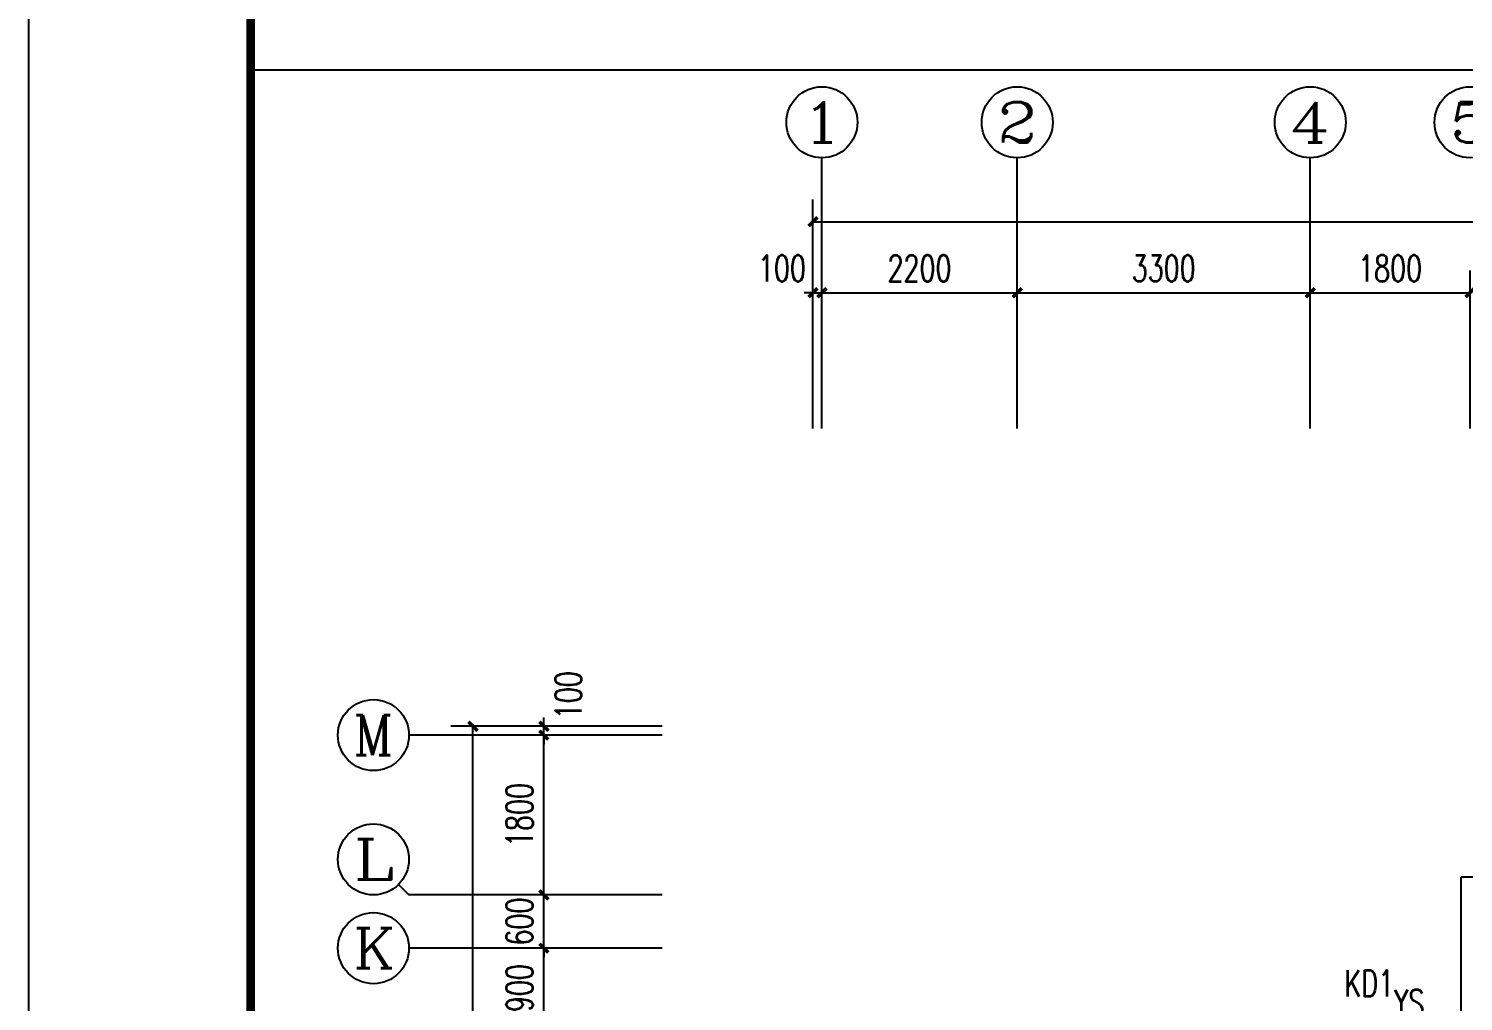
# Model space of a CAD drawing. Extents: x -993182 to -819982, y 169304 to 600104.
# Drawn here: x -993182 to -977025, y 381708 to 392665 of the extents above; entities that cross this region are included whole.
import ezdxf
from ezdxf.enums import TextEntityAlignment as Align

# ---------------------------------------------------------------- set-up
doc = ezdxf.new("R2010")
doc.units = 0
doc.header["$LTSCALE"] = 1000
doc.header["$MEASUREMENT"] = 0
for name, color, linetype in [('AXIS', 3, 'Continuous'), ('AXIS_TEXT', 7, 'Continuous'), ('DIM_LEAD', 3, 'Continuous'), ('PUB_TITLE', 146, 'Continuous'), ('WALL', 4, 'Continuous'), ('表格', 157, 'Continuous'), ('面层', 215, 'Continuous')]:
    doc.layers.add(name, color=color, linetype=linetype)
doc.styles.add('_TCH_AXIS', font='COMPLEX', dxfattribs={"bigfont": 'GBCBIG'})
doc.styles.add('_TCH_DIM', font='SIMPLEX', dxfattribs={"bigfont": 'GBCBIG'})
doc.styles.add('_TCH_DIM_T3', font='SIMPLEX', dxfattribs={"width": 0.705882, "bigfont": 'GBCBIG'})
doc.styles.add('COMPLEX', font='COMPLEX')
doc.dimstyles.new('_TCH_ARCH&&100', dxfattribs={"dimtxt": 297.5, "dimasz": 100, "dimexe": 250, "dimexo": 300, "dimgap": 126.25, "dimtad": 1, "dimdec": 0, "dimzin": 0, "dimdsep": 46, "dimtxsty": '_TCH_DIM_T3', "dimblk": 'ARCHTICK', "dimcen": 0.09, "dimclrt": 7, "dimazin": 2, "dimtfac": 1, "dimtdec": 0, "dimtix": 1, "dimtmove": 2, "dimatfit": 3, "dimfxl": 0, "dimtolj": 1, "dimtzin": 0, "dimarcsym": 0})

# ---------------------------------------------------------------- blocks, each defined once
blk = doc.blocks.new('kt')
at = {"layer": 'DIM_LEAD', "color": 7, "style": '_TCH_DIM', "width": 0.705882}
blk.add_text('KD1', height=297.5, dxfattribs=at).set_placement((-441658, -787350))
blk = doc.blocks.new('_AXISO')
blk.add_circle((0, 0), 0.5)
at = {"layer": 'AXIS_TEXT', "style": 'COMPLEX', "width": 1.041667}
blk.add_attdef('A', text='', height=0.56, dxfattribs=at).set_placement((-0.25, -0.28), (0.25, -0.28), align=Align.FIT)
blk = doc.blocks.new('_ArchTick')
at = {"color": 0, "linetype": 'ByBlock', "const_width": 0.4}
blk.add_lwpolyline([(-0.5, -0.5), (0.5, 0.5)], dxfattribs=at)
blk = doc.blocks.new('*D682')
at = {"layer": 'AXIS', "color": 0, "lineweight": -2}
for p, q in [((-345509, -356156), (-345509, -353578)), ((-285409, -356156), (-285409, -353578)), ((-345509, -353828), (-285409, -353828))]:
    blk.add_line(p, q, dxfattribs=at)
at = {"layer": 'Defpoints', "color": 0}
for p in [(-285409, -353828), (-345509, -356456), (-285409, -356456)]:
    blk.add_point(p, dxfattribs=at)
at = {"layer": 'AXIS', "color": 0, "lineweight": -2, "xscale": 100, "yscale": 100, "zscale": 100, "rotation": 180}
blk.add_blockref('_ArchTick', (-345509, -353828), dxfattribs=at)
at = {"layer": 'AXIS', "color": 0, "lineweight": -2, "xscale": 100, "yscale": 100, "zscale": 100}
blk.add_blockref('_ArchTick', (-285409, -353828), dxfattribs=at)
at = {"layer": 'AXIS', "color": 7, "insert": (-315459, -353553), "char_height": 297.5, "attachment_point": 5, "style": '_TCH_DIM_T3'}
blk.add_mtext('\\A1;60100', dxfattribs=at)
blk = doc.blocks.new('*D683')
at = {"layer": 'AXIS', "color": 0, "lineweight": -2}
for p, q in [((-345509, -356156), (-345509, -354378)), ((-345409, -356156), (-345409, -354378)), ((-345509, -354628), (-345609, -354628)), ((-345509, -354628), (-345409, -354628)), ((-345409, -354628), (-345309, -354628))]:
    blk.add_line(p, q, dxfattribs=at)
at = {"layer": 'Defpoints', "color": 0}
for p in [(-345409, -354628), (-345509, -356456), (-345409, -356456)]:
    blk.add_point(p, dxfattribs=at)
at = {"layer": 'AXIS', "color": 0, "lineweight": -2, "xscale": 100, "yscale": 100, "zscale": 100}
blk.add_blockref('_ArchTick', (-345509, -354628), dxfattribs=at)
at = {"layer": 'AXIS', "color": 0, "lineweight": -2, "xscale": 100, "yscale": 100, "zscale": 100, "rotation": 180}
blk.add_blockref('_ArchTick', (-345409, -354628), dxfattribs=at)
at = {"layer": 'AXIS', "color": 7, "insert": (-345859, -354353), "char_height": 297.5, "attachment_point": 5, "style": '_TCH_DIM_T3'}
blk.add_mtext('\\A1;100', dxfattribs=at)
blk = doc.blocks.new('*D684')
at = {"layer": 'AXIS', "color": 0, "lineweight": -2}
for p, q in [((-345409, -356156), (-345409, -354378)), ((-343209, -356156), (-343209, -354378)), ((-345409, -354628), (-343209, -354628))]:
    blk.add_line(p, q, dxfattribs=at)
at = {"layer": 'Defpoints', "color": 0}
for p in [(-343209, -354628), (-345409, -356456), (-343209, -356456)]:
    blk.add_point(p, dxfattribs=at)
at = {"layer": 'AXIS', "color": 0, "lineweight": -2, "xscale": 100, "yscale": 100, "zscale": 100, "rotation": 180}
blk.add_blockref('_ArchTick', (-345409, -354628), dxfattribs=at)
at = {"layer": 'AXIS', "color": 0, "lineweight": -2, "xscale": 100, "yscale": 100, "zscale": 100}
blk.add_blockref('_ArchTick', (-343209, -354628), dxfattribs=at)
at = {"layer": 'AXIS', "color": 7, "insert": (-344309, -354353), "char_height": 297.5, "attachment_point": 5, "style": '_TCH_DIM_T3'}
blk.add_mtext('\\A1;2200', dxfattribs=at)
blk = doc.blocks.new('*D685')
at = {"layer": 'AXIS', "color": 0, "lineweight": -2}
for p, q in [((-343209, -356156), (-343209, -354378)), ((-339909, -356156), (-339909, -354378)), ((-343209, -354628), (-339909, -354628))]:
    blk.add_line(p, q, dxfattribs=at)
at = {"layer": 'Defpoints', "color": 0}
for p in [(-339909, -354628), (-343209, -356456), (-339909, -356456)]:
    blk.add_point(p, dxfattribs=at)
at = {"layer": 'AXIS', "color": 0, "lineweight": -2, "xscale": 100, "yscale": 100, "zscale": 100, "rotation": 180}
blk.add_blockref('_ArchTick', (-343209, -354628), dxfattribs=at)
at = {"layer": 'AXIS', "color": 0, "lineweight": -2, "xscale": 100, "yscale": 100, "zscale": 100}
blk.add_blockref('_ArchTick', (-339909, -354628), dxfattribs=at)
at = {"layer": 'AXIS', "color": 7, "insert": (-341559, -354353), "char_height": 297.5, "attachment_point": 5, "style": '_TCH_DIM_T3'}
blk.add_mtext('\\A1;3300', dxfattribs=at)
blk = doc.blocks.new('*D686')
at = {"layer": 'AXIS', "color": 0, "lineweight": -2}
for p, q in [((-339909, -356156), (-339909, -354378)), ((-338109, -356156), (-338109, -354378)), ((-339909, -354628), (-338109, -354628))]:
    blk.add_line(p, q, dxfattribs=at)
at = {"layer": 'Defpoints', "color": 0}
for p in [(-338109, -354628), (-339909, -356456), (-338109, -356456)]:
    blk.add_point(p, dxfattribs=at)
at = {"layer": 'AXIS', "color": 0, "lineweight": -2, "xscale": 100, "yscale": 100, "zscale": 100, "rotation": 180}
blk.add_blockref('_ArchTick', (-339909, -354628), dxfattribs=at)
at = {"layer": 'AXIS', "color": 0, "lineweight": -2, "xscale": 100, "yscale": 100, "zscale": 100}
blk.add_blockref('_ArchTick', (-338109, -354628), dxfattribs=at)
at = {"layer": 'AXIS', "color": 7, "insert": (-339009, -354353), "char_height": 297.5, "attachment_point": 5, "style": '_TCH_DIM_T3'}
blk.add_mtext('\\A1;1800', dxfattribs=at)
blk = doc.blocks.new('*D718')
at = {"layer": 'AXIS', "color": 0, "lineweight": -2}
for p, q in [((-347207, -359512), (-349589, -359512)), ((-349339, -375712), (-349339, -359512)), ((-347207, -375712), (-349589, -375712))]:
    blk.add_line(p, q, dxfattribs=at)
at = {"layer": 'Defpoints', "color": 0}
for p in [(-349339, -359512), (-346907, -359512), (-346907, -375712)]:
    blk.add_point(p, dxfattribs=at)
at = {"layer": 'AXIS', "color": 0, "lineweight": -2, "xscale": 100, "yscale": 100, "zscale": 100}
for p, rotation in [((-349339, -359512), 90), ((-349339, -375712), 270)]:
    blk.add_blockref('_ArchTick', p, dxfattribs=dict(at, rotation=rotation))
at = {"layer": 'AXIS', "color": 7, "insert": (-349614, -367612), "char_height": 297.5, "attachment_point": 5, "rotation": 90, "style": '_TCH_DIM_T3'}
blk.add_mtext('\\A1;16200', dxfattribs=at)
blk = doc.blocks.new('*D728')
at = {"layer": 'AXIS', "color": 0, "lineweight": -2}
for p, q in [((-347207, -362012), (-348789, -362012)), ((-348539, -362912), (-348539, -362012)), ((-347207, -362912), (-348789, -362912))]:
    blk.add_line(p, q, dxfattribs=at)
at = {"layer": 'Defpoints', "color": 0}
for p in [(-348539, -362012), (-346907, -362012), (-346907, -362912)]:
    blk.add_point(p, dxfattribs=at)
at = {"layer": 'AXIS', "color": 0, "lineweight": -2, "xscale": 100, "yscale": 100, "zscale": 100}
for p, rotation in [((-348539, -362012), 90), ((-348539, -362912), 270)]:
    blk.add_blockref('_ArchTick', p, dxfattribs=dict(at, rotation=rotation))
at = {"layer": 'AXIS', "color": 7, "insert": (-348814, -362462), "char_height": 297.5, "attachment_point": 5, "rotation": 90, "style": '_TCH_DIM_T3'}
blk.add_mtext('\\A1;900', dxfattribs=at)
blk = doc.blocks.new('*D729')
at = {"layer": 'AXIS', "color": 0, "lineweight": -2}
for p, q in [((-347207, -361412), (-348789, -361412)), ((-348539, -361412), (-348539, -361312)), ((-348539, -362012), (-348539, -361412)), ((-347207, -362012), (-348789, -362012)), ((-348539, -362012), (-348539, -362112))]:
    blk.add_line(p, q, dxfattribs=at)
at = {"layer": 'Defpoints', "color": 0}
for p in [(-348539, -361412), (-346907, -361412), (-346907, -362012)]:
    blk.add_point(p, dxfattribs=at)
at = {"layer": 'AXIS', "color": 0, "lineweight": -2, "xscale": 100, "yscale": 100, "zscale": 100}
for p, rotation in [((-348539, -361412), 270), ((-348539, -362012), 90)]:
    blk.add_blockref('_ArchTick', p, dxfattribs=dict(at, rotation=rotation))
at = {"layer": 'AXIS', "color": 7, "insert": (-348814, -361712), "char_height": 297.5, "attachment_point": 5, "rotation": 90, "style": '_TCH_DIM_T3'}
blk.add_mtext('\\A1;600', dxfattribs=at)
blk = doc.blocks.new('*D730')
at = {"layer": 'AXIS', "color": 0, "lineweight": -2}
for p, q in [((-347207, -359612), (-348789, -359612)), ((-348539, -361412), (-348539, -359612)), ((-347207, -361412), (-348789, -361412))]:
    blk.add_line(p, q, dxfattribs=at)
at = {"layer": 'Defpoints', "color": 0}
for p in [(-348539, -359612), (-346907, -359612), (-346907, -361412)]:
    blk.add_point(p, dxfattribs=at)
at = {"layer": 'AXIS', "color": 0, "lineweight": -2, "xscale": 100, "yscale": 100, "zscale": 100}
for p, rotation in [((-348539, -359612), 90), ((-348539, -361412), 270)]:
    blk.add_blockref('_ArchTick', p, dxfattribs=dict(at, rotation=rotation))
at = {"layer": 'AXIS', "color": 7, "insert": (-348814, -360512), "char_height": 297.5, "attachment_point": 5, "rotation": 90, "style": '_TCH_DIM_T3'}
blk.add_mtext('\\A1;1800', dxfattribs=at)
blk = doc.blocks.new('*D731')
at = {"layer": 'AXIS', "color": 0, "lineweight": -2}
for p, q in [((-348539, -359512), (-348539, -359412)), ((-347207, -359512), (-348789, -359512)), ((-347207, -359612), (-348789, -359612)), ((-348539, -359612), (-348539, -359512)), ((-348539, -359612), (-348539, -359712))]:
    blk.add_line(p, q, dxfattribs=at)
at = {"layer": 'Defpoints', "color": 0}
for p in [(-348539, -359512), (-346907, -359512), (-346907, -359612)]:
    blk.add_point(p, dxfattribs=at)
at = {"layer": 'AXIS', "color": 0, "lineweight": -2, "xscale": 100, "yscale": 100, "zscale": 100}
for p, rotation in [((-348539, -359512), 270), ((-348539, -359612), 90)]:
    blk.add_blockref('_ArchTick', p, dxfattribs=dict(at, rotation=rotation))
at = {"layer": 'AXIS', "color": 7, "insert": (-348264, -359162), "char_height": 297.5, "attachment_point": 5, "rotation": 90, "style": '_TCH_DIM_T3'}
blk.add_mtext('\\A1;100', dxfattribs=at)
blk = doc.blocks.new('5#、7#楼参照')
at = {"layer": 'AXIS'}
for p, q in [((-345408.8, -355308.6), (-345408.8, -353108.3)), ((-343208.8, -355308.6), (-343208.8, -353108.3)), ((-339908.8, -355308.6), (-339908.8, -353108.3)), ((-347553.9, -359612), (-350059.5, -359612)), ((-350176.6, -361294.8), (-350059.5, -361412)), ((-347553.9, -361412), (-350059.5, -361412)), ((-347553.9, -362012), (-350059.5, -362012))]:
    blk.add_line(p, q, dxfattribs=at)
at = {"layer": 'PUB_TITLE'}
blk.add_lwpolyline([(-354342.7, -381815.5), (-270242.7, -381815.5), (-270242.7, -322415.5), (-354342.7, -322415.5)], close=True, dxfattribs=at)
at = {"layer": 'PUB_TITLE', "const_width": 100}
blk.add_lwpolyline([(-351842.7, -380815.5), (-271242.7, -380815.5), (-271242.7, -323415.5), (-351842.7, -323415.5)], close=True, dxfattribs=at)
at = {"layer": 'WALL'}
for p in [(-338208.8, -363212), (-337608.8, -361212)]:
    blk.add_line(p, (-338208.8, -361212), dxfattribs=at)
at = {"layer": '表格'}
blk.add_lwpolyline([(-351842.7, -352115.5), (-278242.7, -352115.5)], dxfattribs=at)
at = {"layer": 'AXIS'}
ref = blk.add_blockref('_AXISO', (-345408.8, -352708.3), dxfattribs=dict(at, xscale=800, yscale=800, zscale=800))
ref.add_attrib('A', '1', dxfattribs={"layer": 'AXIS_TEXT', "height": 452.5, "style": '_TCH_AXIS', "width": 2.333333}).set_placement((-345635.1, -352934.6), (-345182.5, -352934.6), align=Align.FIT)
ref = blk.add_blockref('_AXISO', (-343208.8, -352708.3), dxfattribs=dict(at, xscale=800, yscale=800, zscale=800))
ref.add_attrib('A', '2', dxfattribs={"layer": 'AXIS_TEXT', "height": 452.5, "style": '_TCH_AXIS', "width": 1.5}).set_placement((-343435.1, -352934.6), (-342982.5, -352934.6), align=Align.FIT)
ref = blk.add_blockref('_AXISO', (-339908.8, -352708.3), dxfattribs=dict(at, xscale=800, yscale=800, zscale=800))
ref.add_attrib('A', '4', dxfattribs={"layer": 'AXIS_TEXT', "height": 452.5, "style": '_TCH_AXIS', "width": 1.3125}).set_placement((-340135.1, -352934.6), (-339682.5, -352934.6), align=Align.FIT)
ref = blk.add_blockref('_AXISO', (-338108.8, -352708.3), dxfattribs=dict(at, xscale=800, yscale=800, zscale=800))
ref.add_attrib('A', '5', dxfattribs={"layer": 'AXIS_TEXT', "height": 452.5, "style": '_TCH_AXIS', "width": 1.5}).set_placement((-338335.1, -352934.6), (-337882.5, -352934.6), align=Align.FIT)
ref = blk.add_blockref('_AXISO', (-350459.5, -359612), dxfattribs=dict(at, xscale=800, yscale=800, zscale=800))
ref.add_attrib('A', 'M', dxfattribs={"layer": 'AXIS_TEXT', "height": 452.5, "style": '_TCH_AXIS'}).set_placement((-350685.8, -359838.3), (-350233.2, -359838.3), align=Align.FIT)
ref = blk.add_blockref('_AXISO', (-350459.5, -361012), dxfattribs=dict(at, xscale=800, yscale=800, zscale=800))
ref.add_attrib('A', 'L', dxfattribs={"layer": 'AXIS_TEXT', "height": 452.5, "style": '_TCH_AXIS', "width": 1.4}).set_placement((-350685.8, -361238.3), (-350233.2, -361238.3), align=Align.FIT)
ref = blk.add_blockref('_AXISO', (-350459.5, -362012), dxfattribs=dict(at, xscale=800, yscale=800, zscale=800))
ref.add_attrib('A', 'K', dxfattribs={"layer": 'AXIS_TEXT', "height": 452.5, "style": '_TCH_AXIS', "width": 1.105263}).set_placement((-350685.8, -362238.3), (-350233.2, -362238.3), align=Align.FIT)
at = {"layer": '面层'}
blk.add_blockref('kt', (102134.9, 424792.1), dxfattribs=at)
at = {"layer": 'DIM_LEAD', "color": 7, "style": '_TCH_DIM', "width": 0.705882}
blk.add_text('YS', height=297.5, dxfattribs=at).set_placement((-338964.7, -362777))
at = {"layer": 'AXIS'}
for p1, p2, distance, picture, middle in [((-345508.8, -356455.5), (-285408.8, -356455.5), 2627.2, '*D682', (-315458.8, -353553.3)), ((-345408.8, -356455.5), (-343208.8, -356455.5), 1827.2, '*D684', (-344308.8, -354353.3)), ((-343208.8, -356455.5), (-339908.8, -356455.5), 1827.2, '*D685', (-341558.8, -354353.3)), ((-339908.8, -356455.5), (-338108.8, -356455.5), 1827.2, '*D686', (-339008.8, -354353.3)), ((-346906.5, -375712), (-346906.5, -359512), 2432.9, '*D718', (-349614.5, -367612)), ((-346906.5, -361412), (-346906.5, -359612), 1632.9, '*D730', (-348814.5, -360512)), ((-346906.5, -362012), (-346906.5, -361412), 1632.9, '*D729', (-348814.5, -361712)), ((-346906.5, -362912), (-346906.5, -362012), 1632.9, '*D728', (-348814.5, -362462))]:
    dim = blk.add_aligned_dim(p1=p1, p2=p2, distance=distance, dimstyle='_TCH_ARCH&&100', dxfattribs=at)
    dim.commit()
    dim.dimension.update_dxf_attribs({"geometry": picture, "text_midpoint": middle})
for base, p1, p2, angle, picture, middle in [((-345408.8, -354628.3), (-345508.8, -356455.5), (-345408.8, -356455.5), 0, '*D683', (-345858.8, -354353.3)), ((-348539.5, -359512), (-346906.5, -359612), (-346906.5, -359512), 90, '*D731', (-348264.5, -359162))]:
    dim = blk.add_linear_dim(base=base, p1=p1, p2=p2, angle=angle, dimstyle='_TCH_ARCH&&100', dxfattribs=at)
    dim.commit()
    dim.dimension.update_dxf_attribs({"geometry": picture, "text_midpoint": middle, "dimtype": 129})

msp = doc.modelspace()

# ---------------------------------------------------------------- block references
at = {"layer": '面层'}
msp.add_blockref('5#、7#楼参照', (-638840, 744319), dxfattribs=at)

doc.saveas('drawing.dxf')
